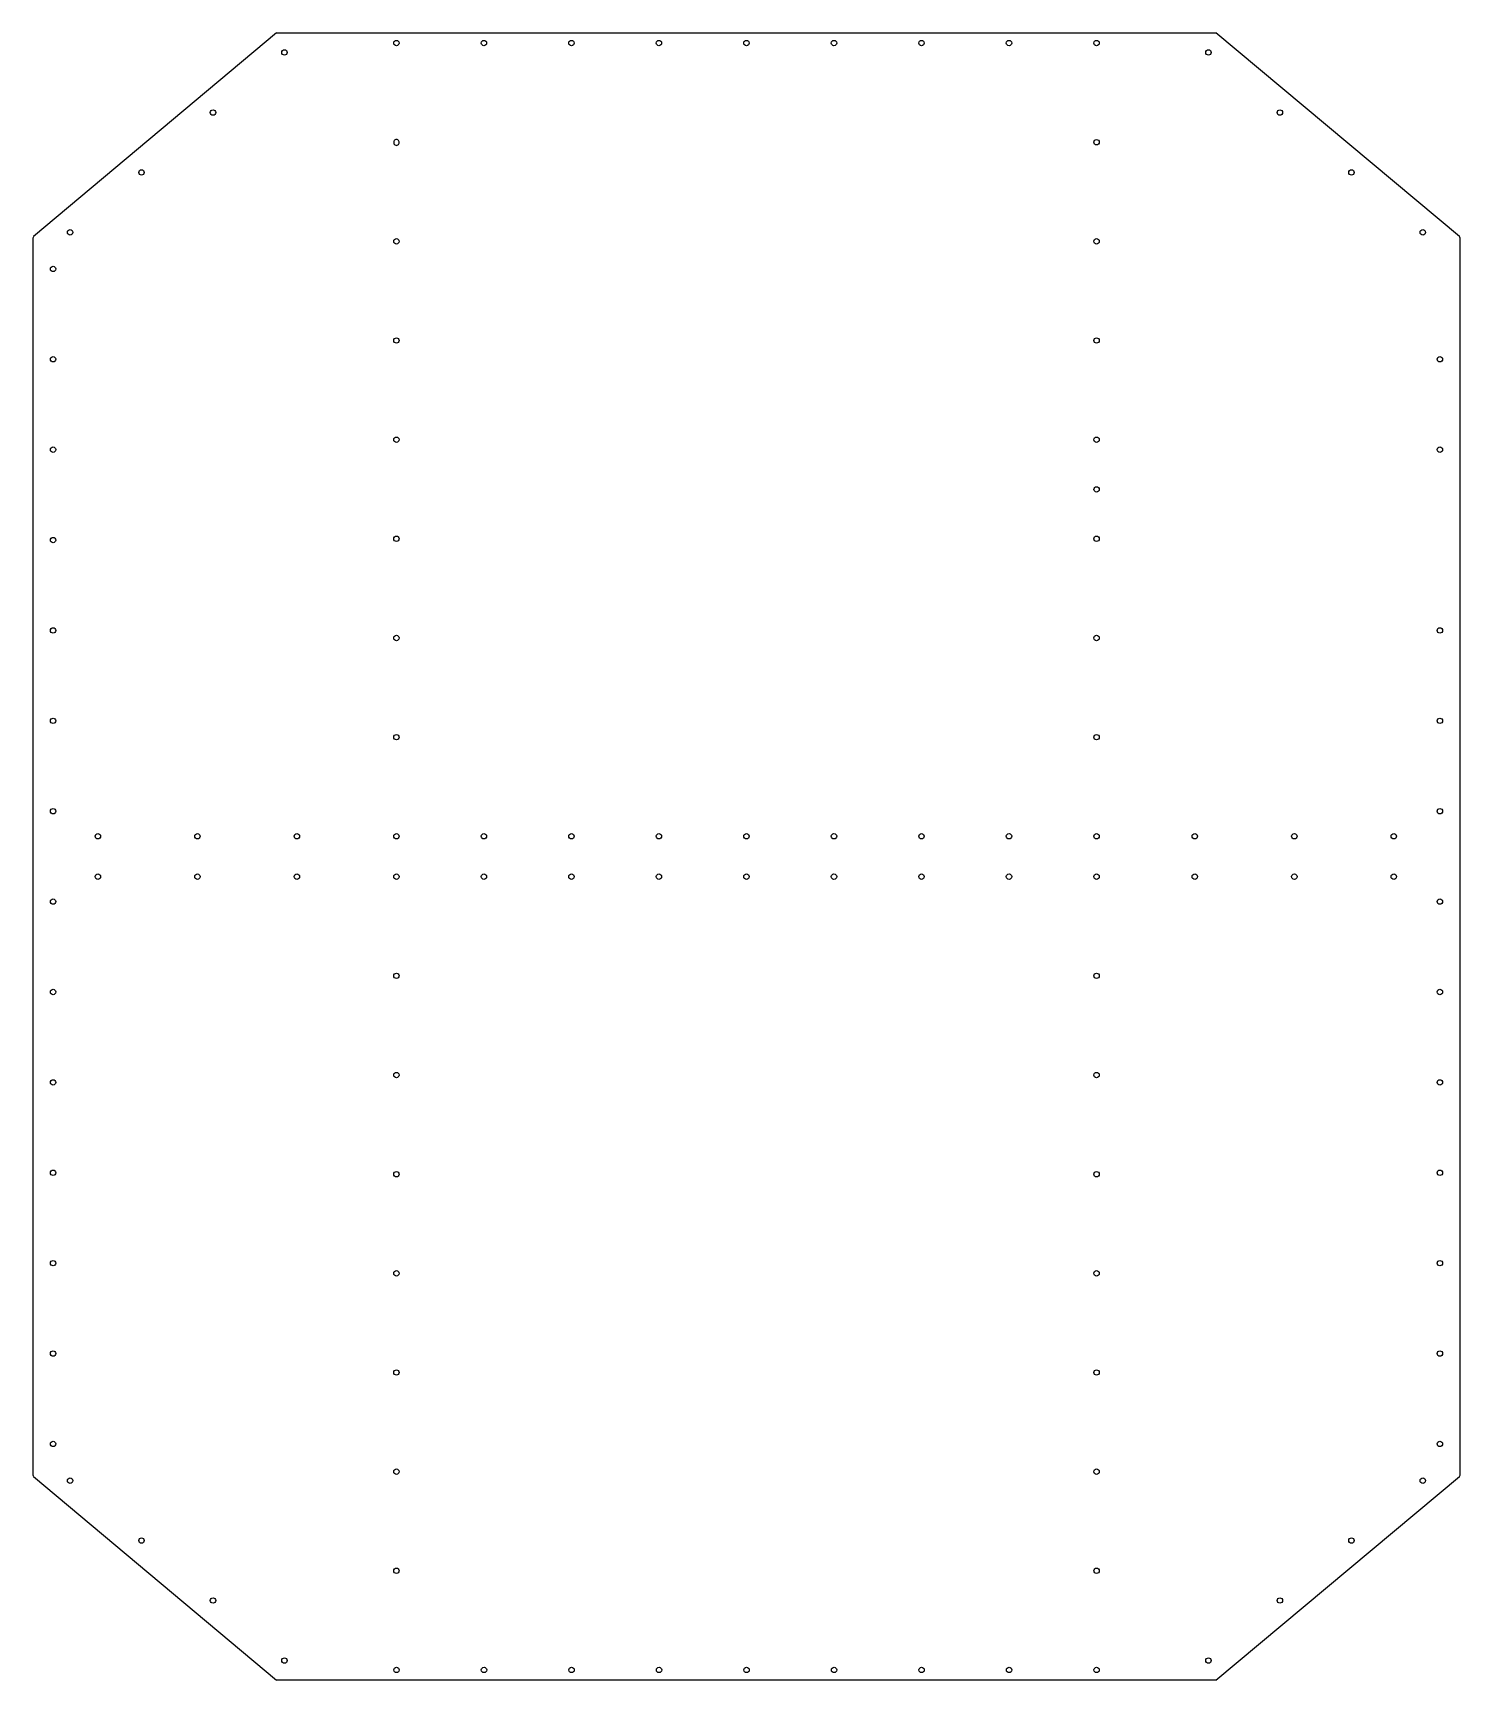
# Model space of a CAD drawing. Header units: millimetres. Extents: x -56 to 1534, y 841 to 2676.
import ezdxf

# ---------------------------------------------------------------- set-up
doc = ezdxf.new("R2010")
doc.units = ezdxf.units.MM

msp = doc.modelspace()

# ---------------------------------------------------------------- linework, layer by layer
at = {"color": 7, "linetype": 'Continuous', "lineweight": 25}
for p, q in [((215.1, 2676.1), (-55.4, 2449.1)), ((215.1, 2676.1), (1261.9, 2676.1)), ((1533.1, 2449.2), (1261.9, 2676.1)), ((-56.1, 2447.5), (-56.1, 1069.6)), ((1533.8, 1069.5), (1533.8, 2447.6)), ((-55.4, 1068), (215.1, 841.1)), ((1261.9, 841.1), (1533.1, 1067.9)), ((1261.9, 841.1), (215.1, 841.1))]:
    msp.add_line(p, q, dxfattribs=at)
for centre in [(348.8, 2664.8), (446.3, 2664.8), (543.8, 2664.8), (641.3, 2664.8), (738.8, 2664.8), (836.3, 2664.8), (933.8, 2664.8), (1031.3, 2664.8), (1128.8, 2664.8), (224.1, 2654.3), (1253.5, 2654.3), (144.5, 2587.4), (1333.1, 2587.4), (1128.8, 2554.3), (64.8, 2520.6), (1412.8, 2520.6), (-14.7, 2453.9), (348.8, 2443.9), (1128.8, 2443.9), (1492.3, 2453.9), (-33.7, 2413.1), (348.8, 2333.4), (1128.8, 2333.4), (-33.7, 2312.5), (1511.3, 2312.5), (348.8, 2222.9), (1128.8, 2222.9), (-33.7, 2211.8), (1511.3, 2211.8), (1128.9, 2167.5), (-33.7, 2111.1), (348.8, 2112.5), (1128.8, 2112.5), (-33.7, 2010.4), (348.8, 2002), (1128.8, 2002), (1511.3, 2010.4), (-33.7, 1909.7), (1511.3, 1909.7), (348.8, 1891.5), (1128.8, 1891.5), (-33.7, 1809), (1511.3, 1809), (16.2, 1781.1), (127.1, 1781.1), (237.9, 1781.1), (348.8, 1781.1), (446.3, 1781.1), (543.8, 1781.1), (641.3, 1781.1), (738.8, 1781.1), (836.3, 1781.1), (933.8, 1781.1), (1031.3, 1781.1), (1128.8, 1781.1), (1238.3, 1781.1), (1349.2, 1781.1), (1460, 1781.1), (16.2, 1736.1), (127.1, 1736.1), (237.9, 1736.1), (348.8, 1736.1), (446.3, 1736.1), (543.8, 1736.1), (641.3, 1736.1), (738.8, 1736.1), (836.3, 1736.1), (933.8, 1736.1), (1031.3, 1736.1), (1128.8, 1736.1), (1238.3, 1736.1), (1349.2, 1736.1), (1460, 1736.1), (-33.7, 1708.3), (1511.3, 1708.3), (348.8, 1625.6), (1128.8, 1625.6), (-33.7, 1607.6), (1511.3, 1607.6), (-33.7, 1506.9), (348.8, 1515.1), (1128.8, 1515.1), (1511.3, 1506.9), (-33.7, 1406.2), (348.8, 1404.6), (1128.8, 1404.6), (1511.3, 1406.2), (-33.7, 1305.5), (1511.3, 1305.5), (348.8, 1294.2), (1128.8, 1294.2), (-33.7, 1204.8), (1511.3, 1204.8), (348.8, 1183.7), (1128.8, 1183.7), (-33.7, 1104.1), (1511.3, 1104.1), (-14.7, 1063.2), (348.8, 1073.2), (1128.8, 1073.2), (1492.3, 1063.2), (64.8, 996.5), (1412.8, 996.5), (348.8, 962.8), (1128.9, 962.8), (144.5, 929.7), (1333.1, 929.7), (224.1, 862.8), (1253.5, 862.8), (348.9, 852.3), (446.4, 852.3), (543.9, 852.3), (641.4, 852.3), (738.9, 852.3), (836.4, 852.3), (933.9, 852.3), (1031.4, 852.3), (1128.9, 852.3)]:
    msp.add_circle(centre, 3, dxfattribs=at)
for centre, radius, start, end in [((348.8, 2554.3), 3, 354.9286, 185.0714), ((348.8, 2553.8), 3, 174.9286, 5.0714), ((-54.1, 2447.5), 2, 130.0024, 180), ((1531.8, 2447.6), 2, 0, 50.0786), ((-54.1, 1069.6), 2, 180, 229.9976), ((1531.8, 1069.5), 2, 309.9194, 0)]:
    msp.add_arc(centre, radius, start, end, dxfattribs=at)

doc.saveas('drawing.dxf')
